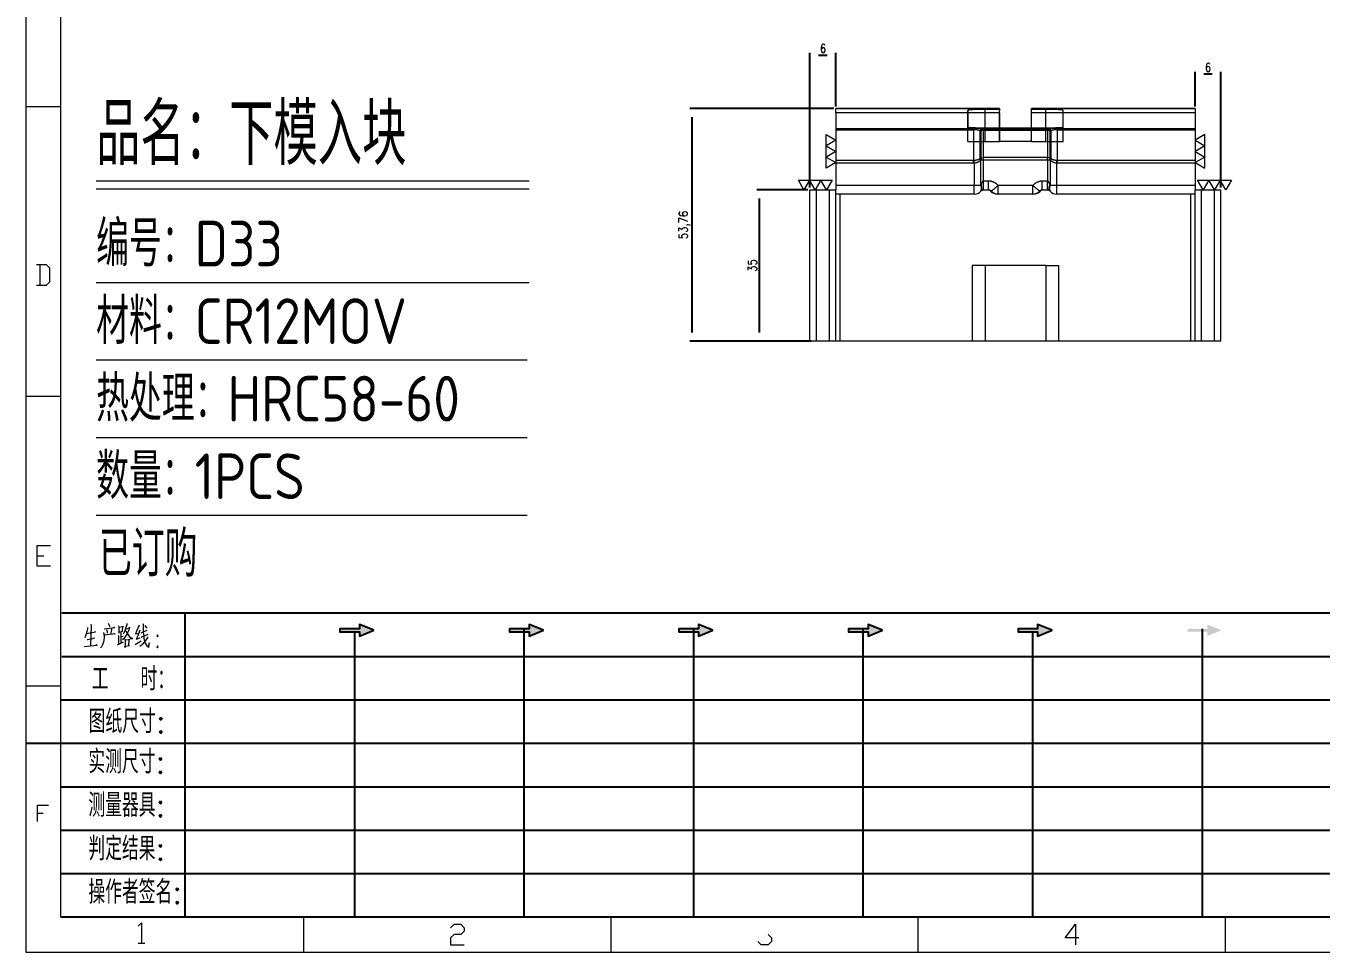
# Model space of a CAD drawing. Header units: millimetres. Extents: x 117382 to 126876, y -1151 to 1280.
# Drawn here: x 124195.9 to 124495.3, y 556.7 to 770.8 of the extents above; entities that cross this region are included whole.
import ezdxf
from ezdxf.enums import TextEntityAlignment as Align

# ---------------------------------------------------------------- set-up
doc = ezdxf.new("R2010")
doc.units = ezdxf.units.MM
doc.linetypes.add('DASHED', pattern=[0])
for name, color, linetype in [('DIE_P', 2, 'Continuous'), ('DIM', 4, 'Continuous'), ('PRESS', 3, 'Continuous'), ('TEXT', 4, 'Continuous')]:
    doc.layers.add(name, color=color, linetype=linetype)
doc.styles.add('chinesef_fs', font='simplex.shx', dxfattribs={"bigfont": 'gbcbig.shx'})
doc.styles.add('gbenor', font='gbenor.shx', dxfattribs={"bigfont": 'gbcbig.shx'})
doc.styles.add('GBENOR_', font='gbenor.shx', dxfattribs={"bigfont": 'gbcbig'})
doc.styles.get("Standard").update_dxf_attribs({"font": 'txt.shx', "width": 0.85, "bigfont": 'ctxt.shx'})
doc.styles.add('TXT', font='txt.shx', dxfattribs={"width": 0.8, "bigfont": 'ctxt.shx'})
doc.dimstyles.new('T-2-WX', dxfattribs={"dimtxt": 2, "dimasz": 2, "dimexe": 0.5, "dimexo": 0.5, "dimgap": 0.5, "dimtad": 1, "dimtxsty": 'Standard', "dimblk": 'OPEN30', "dimcen": 0, "dimazin": 3, "dimtfac": 1, "dimtmove": 0, "dimatfit": 3, "dimldrblk": 'OPEN30', "dimlwd": -1, "dimlwe": -1})

# ---------------------------------------------------------------- blocks, each defined once
blk = doc.blocks.new('*u7586')
at = {"layer": 'DIE_P', "color": 11, "linetype": 'Continuous', "lineweight": 13}
for p, q in [((-3.7, 17.76), (-41.5, 17.76)), ((-41.5, 16.76), (-41.5, 17.76)), ((-41.5, 16.76), (-41.5, -1)), ((41.5, 17.76), (3.7, 17.76)), ((41.5, 17.76), (41.5, 16.76)), ((41.5, 16.76), (41.5, -1)), ((-47.5, -1), (-46, -1)), ((-47.5, -36), (-47.5, -1)), ((-46, -1), (-41.5, -1)), ((41.5, -1), (46, -1)), ((46, -1), (47.5, -1)), ((47.5, -36), (47.5, -1)), ((-46, -36), (-47.5, -36)), ((46, -36), (-46, -36)), ((47.5, -36), (46, -36))]:
    blk.add_line(p, q, dxfattribs=at)
at = {"layer": 'DIE_P', "color": 155, "linetype": 'DASHED', "lineweight": 13}
for p, q in [((-41.5, 17.76), (-3.7, 17.76)), ((-7, 10.2), (-7, 17.56)), ((3.7, 17.76), (41.5, 17.76)), ((7, 10.2), (7, 17.56)), ((11, 10.2), (11, 17.35)), ((-9.7, 13.12), (-41.5, 13.12)), ((-41.5, 12.88), (-9.7, 12.88)), ((-9.7, 12.88), (-9.7, 13.12)), ((-9.7, 12.88), (-9.7, 5.76)), ((-8.17, 6.16), (-8.17, 12.6)), ((-8.17, 12.6), (-8, 12.59)), ((-8, 12.59), (-8, 6.26)), ((-7.39, 13.03), (-7.56, 13.05)), ((-7.39, 12.78), (-7.39, 13.03)), ((7.39, 13.03), (-7.39, 13.03)), ((-7.39, 12.78), (7.39, 12.78)), ((-7.39, 6.45), (-7.39, 12.78)), ((-7, 10.2), (-7, 13.34)), ((7, 10.2), (7, 13.34)), ((7.56, 13.05), (7.39, 13.03)), ((7.39, 12.78), (7.39, 13.03)), ((7.39, 12.78), (7.39, 6.45)), ((8, 12.59), (8.17, 12.6)), ((8, 6.26), (8, 12.59)), ((8.17, 12.6), (8.17, 6.16)), ((41.5, 13.12), (9.7, 13.12)), ((9.7, 12.88), (9.7, 13.12)), ((9.7, 12.88), (41.5, 12.88)), ((9.7, 5.76), (9.7, 12.88)), ((7.39, 6.45), (-7.39, 6.45)), ((-7.39, 5.9), (-7.39, 6.45)), ((7.39, 5.9), (7.39, 6.45)), ((-9.7, 5.76), (-41.5, 5.76)), ((-41.5, 5.21), (-9.7, 5.21)), ((-9.7, 5.21), (-9.7, 5.76)), ((-9.53, 5.22), (-9.58, 5.77)), ((-9.53, 5.22), (-9.53, 0)), ((-8, 0), (-8, 5.9)), ((-8, 5.9), (-7.39, 5.9)), ((-7.39, 1), (-7.39, 5.9)), ((-7.39, 5.9), (7.39, 5.9)), ((7.39, 5.9), (7.39, 1)), ((7.39, 5.9), (8, 5.9)), ((8, 5.9), (8, 0)), ((9.53, 5.22), (9.58, 5.77)), ((9.53, 0), (9.53, 5.22)), ((41.5, 5.76), (9.7, 5.76)), ((9.7, 5.21), (9.7, 5.76)), ((9.7, 5.21), (41.5, 5.21)), ((-9.53, 0), (-41.5, 0)), ((-8.02, 0), (-9.53, 0)), ((-9.53, -2), (-9.53, 0)), ((-6.2, 1), (-7.39, 1)), ((4.02, 0), (-4.02, 0)), ((4.02, -2), (4.02, 0)), ((7.39, 1), (6.2, 1)), ((9.53, 0), (8.02, 0)), ((41.5, 0), (9.53, 0)), ((9.53, -2), (9.53, 0)), ((-46, -36), (-46, -1)), ((-43, -36), (-43, -1)), ((-40.5, -36), (-40.5, -2)), ((-5.53, -1.29), (-5.75, -1.29)), ((-4.02, -2), (-4.02, 0)), ((5.75, -1.29), (5.53, -1.29)), ((40.5, -36), (40.5, -2)), ((43, -36), (43, -1)), ((46, -36), (46, -1)), ((-7, -18.5), (-7, -36)), ((7, -18.5), (7, -36))]:
    blk.add_line(p, q, dxfattribs=at)
at = {"layer": 'DIE_P', "color": 155, "linetype": 'Continuous', "lineweight": 13}
for p, q in [((-3.7, 16.76), (-41.5, 16.76)), ((41.5, 16.76), (3.7, 16.76)), ((-46, -36), (-46, -1)), ((46, -36), (46, -1))]:
    blk.add_line(p, q, dxfattribs=at)
at = {"layer": 'DIE_P', "color": 2, "linetype": 'DASHED', "lineweight": 13}
for p, q in [((-11, 17.35), (-11, 13.55)), ((11, 13.55), (11, 17.35)), ((-9.53, -2), (-41.5, -2)), ((-7.82, -1.13), (-7.82, -1.13)), ((-7.39, -1), (-6.2, -1)), ((-6.2, -1), (-6.2, -1)), ((-4.02, -2), (-4.2, -2)), ((4.02, -2), (-4.02, -2)), ((4.2, -2), (4.02, -2)), ((6.2, -1), (7.39, -1)), ((7.69, -1.06), (7.68, -1.06)), ((7.83, -1.13), (7.82, -1.12)), ((41.5, -2), (9.53, -2))]:
    blk.add_line(p, q, dxfattribs=at)
at = {"layer": 'DIE_P', "color": 31, "linetype": 'DASHED', "lineweight": 13}
for p, q in [((-11, 10.2), (-11, 17.35)), ((-3.7, 17.56), (-7, 17.56)), ((-3.7, 10.2), (-3.7, 17.25)), ((7, 17.56), (3.7, 17.56)), ((3.7, 10.2), (3.7, 17.25)), ((-7, 13.34), (-3.7, 13.34)), ((3.7, 13.34), (7, 13.34)), ((11, 10.2), (11, 13.55)), ((-11, 10.2), (-7, 10.2)), ((-7, 10.2), (-3.7, 10.2)), ((-3.7, 10.2), (-3.7, 10.2)), ((3.7, 10.2), (7, 10.2)), ((3.7, 10.2), (3.7, 10.2)), ((7, 10.2), (11, 10.2))]:
    blk.add_line(p, q, dxfattribs=at)
at = {"layer": 'DIE_P', "color": 31, "linetype": 'Continuous', "lineweight": 13}
for p, q in [((-3.7, 17.76), (-3.7, 17.25)), ((-3.7, 16.76), (-3.7, 10.2)), ((3.7, 17.25), (3.7, 17.76)), ((3.7, 10.2), (3.7, 16.76)), ((-3.7, 13.34), (3.7, 13.34)), ((3.7, 10.2), (-3.7, 10.2))]:
    blk.add_line(p, q, dxfattribs=at)
at = {"layer": 'DIE_P', "color": 11, "linetype": 'DASHED', "lineweight": 13}
for p, q in [((-41.5, -36), (-41.5, -1)), ((41.5, -36), (41.5, -1)), ((-7, -18.5), (-10, -18.5)), ((-10, -18.5), (-10, -36)), ((7, -18.5), (-7, -18.5)), ((7, -18.5), (10, -18.5)), ((10, -36), (10, -18.5))]:
    blk.add_line(p, q, dxfattribs=at)
at = {"layer": 'DIE_P', "color": 2, "linetype": 'DASHED', "lineweight": 13}
for centre, radius, start, end in [((-9.53, 0), 2, 270, 319.3339), ((-9.53, 0), 2, 319.3331, 319.9948), ((-7.39, -1.8), 0.8, 136.7779, 138.1754), ((-7.39, -1.8), 0.8, 109.4347, 113.7491), ((7.39, -1.8), 0.8, 75.9077, 80.6939), ((7.39, -1.8), 0.8, 70.5169, 75.6733), ((7.39, -1.8), 0.8, 41.8198, 43.0455), ((9.53, 0), 2, 220.0052, 220.6669), ((9.53, 0), 2, 220.6661, 270)]:
    blk.add_arc(centre, radius, start, end, dxfattribs=at)
at = {"layer": 'DIE_P', "color": 31, "linetype": 'DASHED', "lineweight": 13}
for centre, start_param, end_param in [((-7, 17.35), 1.570796, 3.141593), ((7, 17.35), 0, 1.570796), ((-7, 13.55), 3.141593, 4.712389), ((7, 13.55), 4.712389, 6.283185)]:
    blk.add_ellipse(centre, major_axis=(4, 0), ratio=0.052408, start_param=start_param, end_param=end_param, dxfattribs=at)
at = {"layer": 'DIE_P', "color": 155, "linetype": 'DASHED', "lineweight": 13}
for centre, major_axis, ratio, start_param, end_param in [((-9.7, 12.91), (-2.8, 0), 0.076031, 3.839724, 4.712389), ((-9.7, 12.11), (-2, 0), 0.381785, 3.839724, 4.712389), ((-7.56, 12.25), (0.072, 0.797), 0.864746, 0.104401, 1.190137), ((-7.39, 12.23), (0.072, 0.797), 0.864746, 0.104401, 1.190137), ((-7.39, 12.23), (0.8, 0), 0.688355, 1.570796, 2.443461), ((7.39, 12.23), (-0.072, 0.797), 0.864746, 5.093048, 6.178784), ((7.39, 12.23), (0.8, 0), 0.688355, 0.698132, 1.570796), ((9.7, 12.91), (2.8, 0), 0.076031, 1.570796, 2.443461), ((7.56, 12.25), (-0.072, 0.797), 0.864746, 5.093048, 6.178784), ((9.7, 12.11), (-2, 0), 0.381785, 4.712389, 5.585054), ((-7.56, 5.8), (-0.451, 0.661), 0.635118, 0.64806, 1.161858), ((-10.15, 0.65), (2.52, 5.65), 0.215923, 0.247501, 0.336968), ((-7.39, 5.9), (-0.344, 0.722), 0.732501, 0.754477, 1.235507), ((-7.39, 5.9), (-0.8, 0), 0.688355, 4.712389, 5.585054), ((7.39, 5.9), (-0.8, 0), 0.688355, 3.839724, 4.712389), ((7.39, 5.9), (0.344, 0.722), 0.732501, 5.047679, 5.528708), ((10.15, 0.65), (-2.52, 5.65), 0.215923, 5.946217, 6.035684), ((7.56, 5.8), (0.451, 0.661), 0.635118, 5.121327, 5.635125), ((-9.7, 9.28), (0, 3.52), 0.56867, 3.141593, 3.202189), ((-9.7, 9.28), (0, -4.07), 0.688355, 0, 0.060597), ((-9.53, 0.29), (1.76, 5.67), 0.167567, 0.203455, 0.292922), ((9.53, 0.29), (-1.76, 5.67), 0.167567, 5.990264, 6.07973), ((9.7, 9.28), (0, 4.07), 0.688355, 3.080996, 3.141593), ((9.7, 9.28), (0, 3.52), 0.568667, 3.080996, 3.141593), ((-9.53, 0), (1.5, -1.32), 0.600488, 0.013854, 0.957804), ((-4.02, 0), (0, 2), 0.984808, 2.269019, 3.141593), ((4.02, 0), (0, -2), 0.984808, 0, 0.872574), ((9.53, 0), (-1.5, -1.32), 0.600488, 5.325382, 6.269329)]:
    blk.add_ellipse(centre, major_axis=major_axis, ratio=ratio, start_param=start_param, end_param=end_param, dxfattribs=at)
at = {"layer": 'DIE_P', "color": 2, "linetype": 'DASHED', "lineweight": 13}
for centre, major_axis, start_param, end_param in [((-6.37, -1.8), (-0.812, 0), 3.839815, 4.712389), ((-4.2, 0), (-2.03, 0), 0.698222, 1.570796), ((4.2, 0), (-2.03, 0), 1.570796, 2.44337), ((6.37, -1.8), (-0.812, 0), 4.712389, 5.584963)]:
    blk.add_ellipse(centre, major_axis=major_axis, ratio=0.984808, start_param=start_param, end_param=end_param, dxfattribs=at)
at = {"layer": 'DIE_P', "color": 31, "linetype": 'Continuous', "lineweight": 13}
for points in [[(-3.7, 16.76), (-3.7, 16.8), (-3.7, 16.89), (-3.7, 16.97), (-3.7, 17.04), (-3.7, 17.06), (-3.7, 17.1), (-3.7, 17.12), (-3.7, 17.18), (-3.7, 17.22), (-3.7, 17.25)], [(3.7, 16.76), (3.7, 16.8), (3.7, 16.89), (3.7, 16.97), (3.7, 17.04), (3.7, 17.06), (3.7, 17.1), (3.7, 17.12), (3.7, 17.18), (3.7, 17.22), (3.7, 17.25)]]:
    blk.add_open_spline(points, degree=3, knots=[0, 0, 0, 0, 0.25, 0.5, 0.5, 0.625, 0.625, 0.75, 0.75, 1, 1, 1, 1], dxfattribs=at)
at = {"layer": 'DIE_P', "color": 155, "linetype": 'DASHED', "lineweight": 13}
for points, knots in [([(-8.17, 6.16), (-8.19, 6.14), (-8.22, 6.13), (-8.26, 6.1), (-8.29, 6.09), (-8.36, 6.06), (-8.41, 6.03), (-8.51, 5.99), (-8.57, 5.97), (-8.68, 5.94), (-8.74, 5.92), (-8.86, 5.89), (-8.92, 5.87), (-9.05, 5.85), (-9.11, 5.83), (-9.24, 5.81), (-9.31, 5.8), (-9.41, 5.79), (-9.45, 5.78), (-9.51, 5.77), (-9.55, 5.77), (-9.58, 5.77)], [0, 0, 0, 0, 0.0625, 0.0625, 0.125, 0.125, 0.25, 0.25, 0.375, 0.375, 0.5, 0.5, 0.625, 0.625, 0.75, 0.75, 0.875, 0.875, 0.9375, 0.9375, 1, 1, 1, 1]), ([(9.58, 5.77), (9.55, 5.77), (9.51, 5.77), (9.45, 5.78), (9.41, 5.79), (9.31, 5.8), (9.24, 5.81), (9.11, 5.83), (9.05, 5.85), (8.92, 5.87), (8.86, 5.89), (8.74, 5.92), (8.68, 5.94), (8.57, 5.97), (8.51, 5.99), (8.41, 6.03), (8.36, 6.06), (8.29, 6.09), (8.26, 6.1), (8.22, 6.13), (8.19, 6.14), (8.17, 6.16)], [0, 0, 0, 0, 0.0625, 0.0625, 0.125, 0.125, 0.25, 0.25, 0.375, 0.375, 0.5, 0.5, 0.625, 0.625, 0.75, 0.75, 0.875, 0.875, 0.9375, 0.9375, 1, 1, 1, 1]), ([(-9.53, 5.22), (-9.5, 5.22), (-9.46, 5.23), (-9.39, 5.24), (-9.36, 5.24), (-9.25, 5.26), (-9.19, 5.28), (-9.05, 5.31), (-8.99, 5.33), (-8.89, 5.36), (-8.85, 5.38), (-8.8, 5.39), (-8.77, 5.41), (-8.75, 5.41), (-8.68, 5.44), (-8.62, 5.47), (-8.51, 5.53), (-8.45, 5.56), (-8.35, 5.62), (-8.3, 5.65), (-8.23, 5.71), (-8.21, 5.73), (-8.17, 5.76), (-8.14, 5.78), (-8.12, 5.8)], [0, 0, 0, 0, 0.0625, 0.0625, 0.125, 0.125, 0.25, 0.25, 0.375, 0.375, 0.4375, 0.46875, 0.46875, 0.5, 0.5, 0.625, 0.625, 0.75, 0.75, 0.875, 0.875, 0.9375, 0.9375, 1, 1, 1, 1]), ([(8.12, 5.8), (8.14, 5.78), (8.17, 5.76), (8.21, 5.73), (8.23, 5.71), (8.3, 5.65), (8.35, 5.62), (8.45, 5.56), (8.51, 5.53), (8.62, 5.47), (8.68, 5.44), (8.75, 5.41), (8.77, 5.41), (8.8, 5.39), (8.85, 5.38), (8.89, 5.36), (8.99, 5.33), (9.05, 5.31), (9.19, 5.28), (9.25, 5.26), (9.36, 5.24), (9.39, 5.24), (9.46, 5.23), (9.5, 5.22), (9.53, 5.22)], [0, 0, 0, 0, 0.0625, 0.0625, 0.125, 0.125, 0.25, 0.25, 0.375, 0.375, 0.5, 0.5, 0.53125, 0.53125, 0.5625, 0.625, 0.625, 0.75, 0.75, 0.875, 0.875, 0.9375, 0.9375, 1, 1, 1, 1]), ([(-7.39, -1), (-7.39, -1), (-7.39, -0.99), (-7.39, -0.94), (-7.39, -0.9), (-7.39, -0.8), (-7.39, -0.74), (-7.39, -0.59), (-7.39, -0.51), (-7.39, -0.32), (-7.39, -0.22), (-7.39, 0), (-7.39, 0.11), (-7.39, 0.36), (-7.39, 0.48), (-7.39, 0.74), (-7.39, 0.87), (-7.39, 1)], [0, 0, 0, 0, 0.125, 0.125, 0.25, 0.25, 0.375, 0.375, 0.5, 0.5, 0.625, 0.625, 0.75, 0.75, 0.875, 0.875, 1, 1, 1, 1]), ([(-6.2, -1), (-6.2, -1), (-6.2, -0.99), (-6.2, -0.94), (-6.2, -0.91), (-6.2, -0.84), (-6.2, -0.81), (-6.2, -0.75), (-6.2, -0.71), (-6.2, -0.64), (-6.2, -0.6), (-6.2, -0.51), (-6.2, -0.46), (-6.2, -0.37), (-6.2, -0.31), (-6.2, -0.21), (-6.2, -0.15), (-6.2, -0.04), (-6.2, 0.02), (-6.2, 0.14), (-6.2, 0.2), (-6.2, 0.39), (-6.2, 0.51), (-6.2, 0.76), (-6.2, 0.88), (-6.2, 1)], [0, 0, 0, 0, 0.121894, 0.121894, 0.247338, 0.247338, 0.31006, 0.31006, 0.372782, 0.372782, 0.435504, 0.435504, 0.498225, 0.498225, 0.560947, 0.560947, 0.623669, 0.623669, 0.686391, 0.686391, 0.749113, 0.749113, 0.874556, 0.874556, 1, 1, 1, 1]), ([(-5.53, -1.29), (-5.52, -1.28), (-5.5, -1.26), (-5.45, -1.22), (-5.41, -1.19), (-5.33, -1.11), (-5.28, -1.07), (-5.16, -0.97), (-5.09, -0.92), (-4.95, -0.79), (-4.87, -0.73), (-4.71, -0.59), (-4.63, -0.52), (-4.45, -0.37), (-4.36, -0.29), (-4.19, -0.14), (-4.1, -0.07), (-4.02, 0)], [0, 0, 0, 0, 0.125, 0.125, 0.25, 0.25, 0.375, 0.375, 0.5, 0.5, 0.625, 0.625, 0.75, 0.75, 0.875, 0.875, 1, 1, 1, 1]), ([(5.53, -1.29), (5.52, -1.28), (5.5, -1.26), (5.45, -1.22), (5.41, -1.19), (5.33, -1.11), (5.28, -1.07), (5.16, -0.97), (5.09, -0.92), (4.95, -0.79), (4.87, -0.73), (4.71, -0.59), (4.63, -0.52), (4.45, -0.37), (4.36, -0.29), (4.19, -0.14), (4.1, -0.07), (4.02, 0)], [0, 0, 0, 0, 0.125, 0.125, 0.25, 0.25, 0.375, 0.375, 0.5, 0.5, 0.625, 0.625, 0.75, 0.75, 0.875, 0.875, 1, 1, 1, 1]), ([(6.2, -1), (6.2, -1), (6.2, -1), (6.2, -1), (6.2, -1), (6.2, -1), (6.2, -1), (6.2, -1), (6.2, -0.99), (6.2, -0.99), (6.2, -0.99), (6.2, -0.99), (6.2, -0.99), (6.2, -0.98), (6.2, -0.98), (6.2, -0.98), (6.2, -0.98), (6.2, -0.97), (6.2, -0.97), (6.2, -0.96), (6.2, -0.96), (6.2, -0.96), (6.2, -0.95), (6.2, -0.95), (6.2, -0.94), (6.2, -0.94), (6.2, -0.93), (6.2, -0.93), (6.2, -0.92), (6.2, -0.91), (6.2, -0.91), (6.2, -0.9), (6.2, -0.9), (6.2, -0.89), (6.2, -0.88), (6.2, -0.87), (6.2, -0.87), (6.2, -0.86), (6.2, -0.85), (6.2, -0.84), (6.2, -0.84), (6.2, -0.83), (6.2, -0.82), (6.2, -0.81), (6.2, -0.8), (6.2, -0.79), (6.2, -0.78), (6.2, -0.77), (6.2, -0.76), (6.2, -0.75), (6.2, -0.74), (6.2, -0.73), (6.2, -0.72), (6.2, -0.71), (6.2, -0.7), (6.2, -0.69), (6.2, -0.68), (6.2, -0.67), (6.2, -0.65), (6.2, -0.64), (6.2, -0.63), (6.2, -0.62), (6.2, -0.61), (6.2, -0.59), (6.2, -0.58), (6.2, -0.57), (6.2, -0.55), (6.2, -0.54), (6.2, -0.53), (6.2, -0.51), (6.2, -0.5), (6.2, -0.49), (6.2, -0.47), (6.2, -0.46), (6.2, -0.44), (6.2, -0.43), (6.2, -0.41), (6.2, -0.38), (6.2, -0.35), (6.2, -0.32), (6.2, -0.28), (6.2, -0.25), (6.2, -0.21), (6.2, -0.18), (6.2, -0.14), (6.2, -0.1), (6.2, -0.06), (6.2, -0.03), (6.2, 0.01), (6.2, 0.05), (6.2, 0.09), (6.2, 0.13), (6.2, 0.17), (6.2, 0.21), (6.2, 0.26), (6.2, 0.3), (6.2, 0.34), (6.2, 0.38), (6.2, 0.42), (6.2, 0.47), (6.2, 0.51), (6.2, 0.55), (6.2, 0.6), (6.2, 0.64), (6.2, 0.69), (6.2, 0.73), (6.2, 0.78), (6.2, 0.82), (6.2, 0.87), (6.2, 0.91), (6.2, 0.96), (6.2, 0.99), (6.2, 1)], [0, 0, 0, 0, 0.006667, 0.013333, 0.02, 0.026667, 0.033334, 0.04, 0.046667, 0.053334, 0.06, 0.066667, 0.073334, 0.080001, 0.086667, 0.093334, 0.100001, 0.106668, 0.113334, 0.120001, 0.126668, 0.133334, 0.140001, 0.146668, 0.153335, 0.160001, 0.166668, 0.173335, 0.180001, 0.186668, 0.193335, 0.200002, 0.206668, 0.213335, 0.220002, 0.226669, 0.233335, 0.240002, 0.246669, 0.253335, 0.260002, 0.266669, 0.273336, 0.280002, 0.286669, 0.293336, 0.300002, 0.306669, 0.313336, 0.320003, 0.326669, 0.333336, 0.340003, 0.34667, 0.353336, 0.360003, 0.36667, 0.373336, 0.380003, 0.38667, 0.393337, 0.400003, 0.40667, 0.413337, 0.420003, 0.42667, 0.433337, 0.440004, 0.44667, 0.453337, 0.460004, 0.46667, 0.473337, 0.480004, 0.486671, 0.493337, 0.500004, 0.51429, 0.528575, 0.542861, 0.557146, 0.571432, 0.585718, 0.600003, 0.614289, 0.628574, 0.64286, 0.657146, 0.671431, 0.685717, 0.700002, 0.714288, 0.728574, 0.742859, 0.757145, 0.77143, 0.785716, 0.800002, 0.814287, 0.828573, 0.842858, 0.857144, 0.87143, 0.885715, 0.900001, 0.914286, 0.928572, 0.942858, 0.957143, 0.971429, 0.985714, 1, 1, 1, 1]), ([(7.39, -1), (7.39, -1), (7.39, -1), (7.39, -0.98), (7.39, -0.97), (7.39, -0.95), (7.39, -0.94), (7.39, -0.9), (7.39, -0.88), (7.39, -0.83), (7.39, -0.81), (7.39, -0.75), (7.39, -0.71), (7.39, -0.64), (7.39, -0.6), (7.39, -0.51), (7.39, -0.47), (7.39, -0.36), (7.39, -0.31), (7.39, -0.2), (7.39, -0.14), (7.39, -0.03), (7.39, 0.03), (7.39, 0.14), (7.39, 0.2), (7.39, 0.32), (7.39, 0.38), (7.39, 0.5), (7.39, 0.56), (7.39, 0.68), (7.39, 0.75), (7.39, 0.87), (7.39, 0.94), (7.39, 1)], [0, 0, 0, 0, 0.0625, 0.0625, 0.125, 0.125, 0.1875, 0.1875, 0.25, 0.25, 0.3125, 0.3125, 0.375, 0.375, 0.4375, 0.4375, 0.5, 0.5, 0.5625, 0.5625, 0.625, 0.625, 0.6875, 0.6875, 0.75, 0.75, 0.8125, 0.8125, 0.875, 0.875, 0.9375, 0.9375, 1, 1, 1, 1]), ([(-6.2, -1), (-6.19, -1), (-6.18, -1), (-6.16, -1), (-6.14, -1), (-6.12, -1), (-6.1, -1), (-6.08, -1.01), (-6.07, -1.01), (-6.05, -1.01), (-6.03, -1.01), (-6.01, -1.02), (-5.99, -1.02), (-5.98, -1.03), (-5.96, -1.03), (-5.94, -1.03), (-5.93, -1.04), (-5.91, -1.04), (-5.89, -1.05), (-5.88, -1.06), (-5.86, -1.06), (-5.85, -1.07), (-5.83, -1.07), (-5.82, -1.08), (-5.8, -1.09), (-5.79, -1.09), (-5.77, -1.1), (-5.76, -1.11), (-5.74, -1.12), (-5.73, -1.12), (-5.72, -1.13), (-5.7, -1.14), (-5.69, -1.15), (-5.68, -1.16), (-5.67, -1.17), (-5.65, -1.17), (-5.64, -1.18), (-5.63, -1.19), (-5.62, -1.2), (-5.61, -1.21), (-5.6, -1.22), (-5.59, -1.23), (-5.58, -1.24), (-5.57, -1.25), (-5.56, -1.26), (-5.55, -1.27), (-5.54, -1.28), (-5.53, -1.28), (-5.53, -1.29)], [0, 0, 0, 0, 0.026328, 0.052449, 0.078362, 0.104069, 0.129568, 0.154861, 0.179948, 0.204828, 0.229503, 0.253971, 0.278234, 0.302292, 0.326144, 0.349791, 0.373234, 0.396472, 0.419505, 0.442335, 0.464961, 0.487383, 0.509603, 0.531619, 0.553432, 0.575043, 0.596453, 0.61766, 0.638666, 0.65947, 0.680074, 0.700478, 0.720681, 0.740685, 0.760489, 0.780094, 0.799501, 0.81871, 0.837721, 0.856534, 0.875151, 0.893572, 0.911796, 0.929826, 0.94766, 0.9653, 0.982747, 1, 1, 1, 1]), ([(5.53, -1.29), (5.53, -1.28), (5.54, -1.28), (5.54, -1.27), (5.55, -1.26), (5.56, -1.26), (5.57, -1.25), (5.57, -1.24), (5.58, -1.23), (5.59, -1.23), (5.6, -1.22), (5.61, -1.21), (5.62, -1.2), (5.62, -1.2), (5.63, -1.19), (5.64, -1.18), (5.65, -1.18), (5.66, -1.17), (5.67, -1.16), (5.68, -1.16), (5.69, -1.15), (5.7, -1.14), (5.71, -1.14), (5.72, -1.13), (5.73, -1.12), (5.74, -1.12), (5.75, -1.11), (5.77, -1.1), (5.78, -1.1), (5.79, -1.09), (5.8, -1.09), (5.81, -1.08), (5.82, -1.08), (5.84, -1.07), (5.85, -1.07), (5.86, -1.06), (5.87, -1.06), (5.89, -1.05), (5.9, -1.05), (5.91, -1.04), (5.92, -1.04), (5.94, -1.04), (5.95, -1.03), (5.97, -1.03), (5.98, -1.03), (5.99, -1.02), (6.01, -1.02), (6.02, -1.02), (6.03, -1.01), (6.05, -1.01), (6.06, -1.01), (6.08, -1.01), (6.09, -1.01), (6.11, -1), (6.12, -1), (6.14, -1), (6.15, -1), (6.17, -1), (6.18, -1), (6.19, -1), (6.2, -1)], [0, 0, 0, 0, 0.013668, 0.027457, 0.041368, 0.055401, 0.069556, 0.083834, 0.098234, 0.112758, 0.127405, 0.142175, 0.15707, 0.172088, 0.18723, 0.202497, 0.217889, 0.233405, 0.249047, 0.264814, 0.280706, 0.296724, 0.312867, 0.329137, 0.345533, 0.362055, 0.378704, 0.395479, 0.412382, 0.429411, 0.446567, 0.463851, 0.481262, 0.498801, 0.516468, 0.534262, 0.552185, 0.570235, 0.588414, 0.606721, 0.625157, 0.643721, 0.662414, 0.681236, 0.700187, 0.719267, 0.738477, 0.757815, 0.777283, 0.796881, 0.816608, 0.836465, 0.856451, 0.876568, 0.896814, 0.917191, 0.937698, 0.958335, 0.979102, 1, 1, 1, 1])]:
    blk.add_open_spline(points, degree=3, knots=knots, dxfattribs=at)
at = {"layer": 'DIE_P', "color": 2, "linetype": 'DASHED', "lineweight": 13}
for points, knots in [([(-7.97, 0.1), (-7.97, 0.09), (-7.97, 0.09), (-7.97, 0.07), (-7.97, 0.06), (-7.97, 0.05), (-7.97, 0.04), (-7.97, 0.03), (-7.97, 0.02), (-7.98, 0.01), (-7.98, 0), (-7.98, -0.01), (-7.98, -0.01), (-7.99, -0.02), (-7.99, -0.02), (-7.99, -0.02), (-8, -0.02), (-8, -0.02), (-8, -0.02), (-8, -0.02), (-8, -0.02), (-8.01, -0.02), (-8.01, -0.01), (-8.01, -0.01), (-8.01, 0), (-8.01, 0)], [0, 0, 0, 0, 0.125, 0.125, 0.25, 0.25, 0.375, 0.375, 0.5, 0.5, 0.625, 0.625, 0.6875, 0.6875, 0.75, 0.75, 0.8125, 0.8125, 0.84375, 0.84375, 0.875, 0.875, 0.9375, 0.9375, 1, 1, 1, 1]), ([(-7.39, 1), (-7.39, 1), (-7.4, 1), (-7.42, 1), (-7.43, 1), (-7.44, 0.99), (-7.46, 0.99), (-7.47, 0.98), (-7.49, 0.98), (-7.5, 0.97), (-7.51, 0.96), (-7.53, 0.96), (-7.54, 0.95), (-7.56, 0.94), (-7.57, 0.92), (-7.59, 0.91), (-7.6, 0.9), (-7.61, 0.89), (-7.63, 0.87), (-7.64, 0.86), (-7.66, 0.84), (-7.67, 0.83), (-7.68, 0.81), (-7.69, 0.8), (-7.7, 0.79), (-7.71, 0.77), (-7.71, 0.76), (-7.72, 0.74), (-7.73, 0.73), (-7.74, 0.71), (-7.75, 0.69), (-7.76, 0.68), (-7.77, 0.66), (-7.77, 0.65), (-7.78, 0.63), (-7.79, 0.62), (-7.79, 0.6), (-7.8, 0.59), (-7.81, 0.58), (-7.82, 0.57), (-7.82, 0.55), (-7.83, 0.54), (-7.84, 0.52), (-7.85, 0.5), (-7.86, 0.49), (-7.86, 0.47), (-7.87, 0.45), (-7.88, 0.43), (-7.89, 0.41), (-7.89, 0.39), (-7.9, 0.37), (-7.91, 0.35), (-7.91, 0.33), (-7.92, 0.31), (-7.92, 0.29), (-7.93, 0.27), (-7.93, 0.24), (-7.94, 0.23), (-7.95, 0.21), (-7.95, 0.19), (-7.95, 0.17), (-7.96, 0.16), (-7.96, 0.14), (-7.97, 0.13), (-7.97, 0.12), (-7.97, 0.11), (-7.98, 0.1), (-7.98, 0.1)], [0, 0, 0, 0, 0.011609, 0.023347, 0.035264, 0.047406, 0.059818, 0.072539, 0.085608, 0.099061, 0.11293, 0.127244, 0.14203, 0.157313, 0.173114, 0.189454, 0.20635, 0.223819, 0.241875, 0.260533, 0.279803, 0.293772, 0.307985, 0.322453, 0.337183, 0.352186, 0.367468, 0.383037, 0.398901, 0.415066, 0.431539, 0.447341, 0.462709, 0.477644, 0.492147, 0.506219, 0.519861, 0.533074, 0.545859, 0.558218, 0.570152, 0.587057, 0.604139, 0.621405, 0.638864, 0.656524, 0.674392, 0.692475, 0.710781, 0.729317, 0.748089, 0.767103, 0.786366, 0.805884, 0.826419, 0.846018, 0.864681, 0.882409, 0.899201, 0.915059, 0.929983, 0.943975, 0.957035, 0.969166, 0.980369, 0.990646, 1, 1, 1, 1]), ([(-7.98, -1.26), (-7.94, -1.22), (-7.91, -1.18), (-7.86, -1.1), (-7.84, -1.05), (-7.81, -0.96), (-7.8, -0.9), (-7.78, -0.79), (-7.77, -0.74), (-7.77, -0.61), (-7.78, -0.55), (-7.8, -0.42), (-7.81, -0.36), (-7.84, -0.23), (-7.86, -0.17), (-7.91, -0.03), (-7.94, 0.03), (-7.98, 0.1)], [0, 0, 0, 0, 0.125, 0.125, 0.25, 0.25, 0.375, 0.375, 0.5, 0.5, 0.625, 0.625, 0.75, 0.75, 0.875, 0.875, 1, 1, 1, 1]), ([(7.98, 0.1), (7.97, 0.11), (7.97, 0.13), (7.96, 0.16), (7.95, 0.19), (7.95, 0.22), (7.94, 0.24), (7.93, 0.27), (7.92, 0.3), (7.92, 0.32), (7.91, 0.35), (7.9, 0.37), (7.89, 0.4), (7.88, 0.42), (7.87, 0.44), (7.87, 0.46), (7.86, 0.48), (7.85, 0.5), (7.84, 0.52), (7.83, 0.54), (7.82, 0.56), (7.8, 0.59), (7.79, 0.62), (7.77, 0.65), (7.75, 0.68), (7.74, 0.71), (7.73, 0.73), (7.71, 0.75), (7.7, 0.77), (7.69, 0.79), (7.68, 0.8), (7.67, 0.81), (7.67, 0.82), (7.66, 0.83), (7.66, 0.84), (7.65, 0.85), (7.64, 0.86), (7.64, 0.87), (7.63, 0.87), (7.62, 0.88), (7.61, 0.89), (7.61, 0.9), (7.6, 0.9), (7.59, 0.91), (7.59, 0.92), (7.58, 0.92), (7.57, 0.93), (7.56, 0.94), (7.56, 0.94), (7.55, 0.95), (7.54, 0.95), (7.53, 0.96), (7.53, 0.96), (7.52, 0.97), (7.51, 0.97), (7.5, 0.97), (7.49, 0.98), (7.49, 0.98), (7.48, 0.98), (7.47, 0.99), (7.46, 0.99), (7.45, 0.99), (7.45, 0.99), (7.44, 1), (7.43, 1), (7.42, 1), (7.41, 1), (7.41, 1), (7.4, 1), (7.39, 1), (7.39, 1)], [0, 0, 0, 0, 0.027854, 0.05511, 0.081769, 0.107832, 0.133303, 0.158182, 0.182472, 0.206175, 0.229295, 0.251833, 0.273792, 0.295177, 0.315989, 0.336234, 0.355915, 0.375036, 0.393603, 0.411621, 0.429095, 0.464024, 0.49676, 0.527303, 0.555654, 0.581812, 0.605778, 0.627551, 0.647132, 0.664522, 0.67972, 0.692728, 0.703546, 0.712176, 0.718622, 0.728624, 0.738467, 0.748153, 0.757685, 0.767065, 0.776298, 0.785386, 0.794333, 0.803142, 0.811818, 0.820363, 0.828783, 0.837081, 0.845262, 0.85333, 0.861291, 0.86915, 0.876911, 0.884581, 0.892165, 0.899669, 0.907099, 0.914461, 0.921762, 0.929008, 0.936207, 0.943364, 0.950487, 0.957584, 0.96466, 0.971724, 0.978783, 0.985843, 0.992913, 1, 1, 1, 1]), ([(7.97, -1.25), (7.97, -1.25), (7.97, -1.25), (7.96, -1.24), (7.95, -1.23), (7.92, -1.19), (7.89, -1.15), (7.86, -1.08), (7.82, -1), (7.8, -0.92), (7.78, -0.83), (7.77, -0.75), (7.77, -0.69), (7.77, -0.64), (7.77, -0.61), (7.78, -0.58), (7.78, -0.54), (7.78, -0.51), (7.79, -0.48), (7.79, -0.44), (7.8, -0.41), (7.81, -0.37), (7.82, -0.34), (7.82, -0.3), (7.83, -0.27), (7.84, -0.23), (7.86, -0.19), (7.87, -0.16), (7.88, -0.12), (7.9, -0.09), (7.91, -0.05), (7.93, -0.01), (7.94, 0.02), (7.96, 0.06), (7.97, 0.09), (7.98, 0.1)], [0, 0, 0, 0, 0.003927, 0.011725, 0.027285, 0.058287, 0.119973, 0.168145, 0.243299, 0.320595, 0.388836, 0.44802, 0.498145, 0.520957, 0.543768, 0.566579, 0.58939, 0.612201, 0.635013, 0.657824, 0.680635, 0.703446, 0.726258, 0.749069, 0.771881, 0.794692, 0.817504, 0.840316, 0.863127, 0.885939, 0.908751, 0.931563, 0.954375, 0.977188, 1, 1, 1, 1]), ([(8.01, 0), (8.01, 0), (8.01, -0.01), (8.01, -0.01), (8.01, -0.02), (8, -0.02), (8, -0.02), (8, -0.02), (8, -0.02), (7.99, -0.02), (7.99, -0.02), (7.99, -0.02), (7.99, -0.02), (7.98, -0.01), (7.98, -0.01), (7.98, 0), (7.98, 0.01), (7.97, 0.02), (7.97, 0.03), (7.97, 0.04), (7.97, 0.05), (7.97, 0.06), (7.97, 0.07), (7.97, 0.08), (7.97, 0.09), (7.97, 0.09), (7.97, 0.1), (7.97, 0.1)], [0, 0, 0, 0, 0.0625, 0.0625, 0.125, 0.125, 0.1875, 0.1875, 0.21875, 0.21875, 0.25, 0.25, 0.3125, 0.3125, 0.375, 0.375, 0.5, 0.5, 0.625, 0.625, 0.75, 0.75, 0.875, 0.875, 0.9375, 0.9375, 1, 1, 1, 1]), ([(-8.01, -1.3), (-8.01, -1.3), (-8.01, -1.3), (-8.01, -1.29), (-8.01, -1.29), (-8, -1.29), (-8, -1.29), (-8, -1.28), (-8, -1.28), (-7.99, -1.28), (-7.99, -1.28), (-7.99, -1.27), (-7.99, -1.27), (-7.98, -1.27), (-7.98, -1.26), (-7.98, -1.26), (-7.98, -1.26), (-7.97, -1.25), (-7.97, -1.25), (-7.97, -1.25), (-7.97, -1.25), (-7.97, -1.25)], [0, 0, 0, 0, 0.086966, 0.086966, 0.173933, 0.173933, 0.260899, 0.260899, 0.304382, 0.304382, 0.347865, 0.347865, 0.434832, 0.434832, 0.521798, 0.521798, 0.695731, 0.695731, 0.869664, 0.869664, 1, 1, 1, 1]), ([(-7.98, -1.26), (-7.98, -1.26), (-7.97, -1.25), (-7.97, -1.25), (-7.96, -1.24), (-7.95, -1.23), (-7.94, -1.22), (-7.94, -1.22), (-7.93, -1.21), (-7.92, -1.2), (-7.91, -1.2), (-7.91, -1.19), (-7.91, -1.19), (-7.9, -1.19), (-7.9, -1.19), (-7.9, -1.18), (-7.9, -1.18), (-7.89, -1.18), (-7.89, -1.18), (-7.89, -1.18), (-7.89, -1.17), (-7.89, -1.17), (-7.88, -1.17), (-7.88, -1.17), (-7.88, -1.17), (-7.87, -1.16), (-7.87, -1.16), (-7.86, -1.16), (-7.86, -1.15), (-7.85, -1.15), (-7.85, -1.14), (-7.84, -1.14), (-7.84, -1.14), (-7.83, -1.13), (-7.83, -1.13), (-7.82, -1.12), (-7.8, -1.12), (-7.78, -1.1), (-7.76, -1.09), (-7.74, -1.08), (-7.72, -1.07), (-7.7, -1.06), (-7.68, -1.05), (-7.66, -1.05), (-7.65, -1.04), (-7.64, -1.04), (-7.63, -1.04), (-7.63, -1.04), (-7.62, -1.03), (-7.61, -1.03), (-7.6, -1.03), (-7.59, -1.03), (-7.59, -1.02), (-7.58, -1.02), (-7.57, -1.02), (-7.56, -1.02), (-7.56, -1.02), (-7.55, -1.02), (-7.54, -1.01), (-7.53, -1.01), (-7.52, -1.01), (-7.52, -1.01), (-7.51, -1.01), (-7.5, -1.01), (-7.49, -1.01), (-7.49, -1.01), (-7.48, -1.01), (-7.47, -1), (-7.46, -1), (-7.46, -1), (-7.45, -1), (-7.44, -1), (-7.43, -1), (-7.43, -1), (-7.42, -1), (-7.41, -1), (-7.4, -1), (-7.4, -1), (-7.39, -1), (-7.39, -1)], [0, 0, 0, 0, 0.015656, 0.033754, 0.054305, 0.077315, 0.10279, 0.130733, 0.161147, 0.194034, 0.206639, 0.218489, 0.229584, 0.239925, 0.249511, 0.258342, 0.266421, 0.273746, 0.280319, 0.286141, 0.291214, 0.295539, 0.299122, 0.30197, 0.31167, 0.32154, 0.331581, 0.341795, 0.352182, 0.362743, 0.373479, 0.384392, 0.395482, 0.40675, 0.418196, 0.429822, 0.472383, 0.513096, 0.551986, 0.589083, 0.624421, 0.658038, 0.68998, 0.720299, 0.730833, 0.741186, 0.751358, 0.761352, 0.771169, 0.780812, 0.790283, 0.799584, 0.808718, 0.817688, 0.826495, 0.835144, 0.843637, 0.851978, 0.860169, 0.868216, 0.87612, 0.883888, 0.891522, 0.899027, 0.906409, 0.913672, 0.920821, 0.927862, 0.9348, 0.941643, 0.948395, 0.955063, 0.961655, 0.968177, 0.974636, 0.981041, 0.987397, 0.993715, 1, 1, 1, 1]), ([(7.39, -1), (7.39, -1), (7.4, -1), (7.4, -1), (7.41, -1), (7.41, -1), (7.42, -1), (7.43, -1), (7.43, -1), (7.44, -1), (7.45, -1), (7.45, -1), (7.46, -1), (7.47, -1), (7.47, -1), (7.48, -1.01), (7.49, -1.01), (7.5, -1.01), (7.5, -1.01), (7.51, -1.01), (7.52, -1.01), (7.52, -1.01), (7.53, -1.01), (7.54, -1.01), (7.55, -1.02), (7.55, -1.02), (7.56, -1.02), (7.57, -1.02), (7.57, -1.02), (7.58, -1.02), (7.59, -1.03), (7.6, -1.03), (7.6, -1.03), (7.61, -1.03), (7.62, -1.03), (7.63, -1.04), (7.63, -1.04), (7.64, -1.04), (7.65, -1.04), (7.66, -1.05), (7.67, -1.05), (7.68, -1.05), (7.69, -1.06), (7.7, -1.06), (7.71, -1.07), (7.72, -1.07), (7.74, -1.08), (7.75, -1.08), (7.76, -1.09), (7.77, -1.1), (7.78, -1.1), (7.78, -1.1), (7.79, -1.11), (7.8, -1.11), (7.8, -1.12), (7.81, -1.12), (7.81, -1.12), (7.82, -1.12), (7.82, -1.13), (7.83, -1.13), (7.84, -1.14), (7.85, -1.14), (7.86, -1.15), (7.86, -1.16), (7.87, -1.16), (7.88, -1.17), (7.89, -1.17), (7.89, -1.18), (7.9, -1.18), (7.91, -1.19), (7.91, -1.19), (7.92, -1.2), (7.92, -1.2), (7.93, -1.21), (7.93, -1.21), (7.94, -1.22), (7.94, -1.22), (7.95, -1.23), (7.95, -1.23), (7.96, -1.24), (7.96, -1.24), (7.96, -1.24), (7.97, -1.25), (7.97, -1.25), (7.97, -1.25), (7.98, -1.26), (7.98, -1.26)], [0, 0, 0, 0, 0.005377, 0.010803, 0.016286, 0.021831, 0.027444, 0.033133, 0.038902, 0.044756, 0.050703, 0.056745, 0.062888, 0.069137, 0.075496, 0.081969, 0.08856, 0.095273, 0.102111, 0.109077, 0.116175, 0.123407, 0.130777, 0.138287, 0.145939, 0.153736, 0.161681, 0.169774, 0.178019, 0.186416, 0.194969, 0.203678, 0.212545, 0.221572, 0.23076, 0.240111, 0.249625, 0.259305, 0.26915, 0.279163, 0.292279, 0.307021, 0.323417, 0.341487, 0.361245, 0.382702, 0.405868, 0.430749, 0.450059, 0.468033, 0.48467, 0.49997, 0.513933, 0.52656, 0.537852, 0.547808, 0.556429, 0.563718, 0.569676, 0.585474, 0.601627, 0.618147, 0.635045, 0.652333, 0.670021, 0.688117, 0.706632, 0.725573, 0.744947, 0.764763, 0.785026, 0.805743, 0.824452, 0.842414, 0.85963, 0.876101, 0.891827, 0.906809, 0.921047, 0.934542, 0.947297, 0.959311, 0.970586, 0.981124, 0.990928, 1, 1, 1, 1]), ([(7.97, -1.25), (7.97, -1.25), (7.97, -1.25), (7.97, -1.25), (7.97, -1.25), (7.97, -1.25), (7.97, -1.25), (7.97, -1.25), (7.97, -1.25), (7.98, -1.26), (7.98, -1.26), (7.98, -1.27), (7.99, -1.27), (7.99, -1.27), (7.99, -1.27), (8, -1.28), (8, -1.28), (8, -1.29), (8, -1.29), (8.01, -1.29), (8.01, -1.29), (8.01, -1.3), (8.01, -1.3), (8.01, -1.3)], [0, 0, 0, 0, 0.125, 0.125, 0.25, 0.25, 0.375, 0.375, 0.5, 0.5, 0.625, 0.625, 0.6875, 0.6875, 0.75, 0.75, 0.8125, 0.8125, 0.875, 0.875, 0.9375, 0.9375, 1, 1, 1, 1])]:
    blk.add_open_spline(points, degree=3, knots=knots, dxfattribs=at)
at = {"layer": 'DIE_P', "color": 155, "linetype": 'DASHED', "lineweight": 13}
for points in [[(-4.02, 0), (-4.43, 0.48), (-5.57, 1), (-6.2, 1)], [(6.2, 1), (5.57, 1), (4.43, 0.48), (4.02, 0)]]:
    blk.add_open_spline(points, degree=2, dxfattribs=at)
blk = doc.blocks.new('*D7634')
at = {"layer": 'Defpoints', "color": 0}
for p in [(124383.15, 751.64), (124349.86, 697.88), (124377.9, 697.88)]:
    blk.add_point(p, dxfattribs=at)
at = {"layer": 'DIM', "color": 0}
for p, q in [((124382.65, 751.64), (124349.36, 751.64)), ((124349.86, 749.64), (124349.86, 699.88)), ((124377.4, 697.88), (124349.36, 697.88))]:
    blk.add_line(p, q, dxfattribs=at)
at = {"layer": 'DIM', "color": 0, "lineweight": 5, "insert": (124348.17, 724.76), "char_height": 2, "attachment_point": 5, "rotation": 90}
blk.add_mtext('53,76', dxfattribs=at)
blk = doc.blocks.new('_Open30')
blk = doc.blocks.new('*D7635')
at = {"layer": 'Defpoints', "color": 0}
for p in [(124377.15, 732.88), (124365.37, 697.88), (124377.15, 697.88)]:
    blk.add_point(p, dxfattribs=at)
at = {"layer": 'DIM', "color": 0}
for p, q in [((124376.65, 732.88), (124364.87, 732.88)), ((124365.37, 730.88), (124365.37, 699.88)), ((124376.65, 697.88), (124364.87, 697.88))]:
    blk.add_line(p, q, dxfattribs=at)
at = {"layer": 'DIM', "color": 0, "lineweight": 5, "insert": (124363.87, 715.38), "char_height": 2, "attachment_point": 5, "rotation": 90}
blk.add_mtext('35', dxfattribs=at)
blk = doc.blocks.new('*D7636')
at = {"layer": 'Defpoints', "color": 0}
for p in [(124383.15, 764.03), (124383.15, 751.64), (124377.15, 732.88)]:
    blk.add_point(p, dxfattribs=at)
at = {"layer": 'DIM', "color": 0}
for p, q in [((124377.15, 733.38), (124377.15, 764.53)), ((124379.15, 764.03), (124381.15, 764.03)), ((124383.15, 752.14), (124383.15, 764.53))]:
    blk.add_line(p, q, dxfattribs=at)
at = {"layer": 'DIM', "color": 0, "lineweight": 5, "insert": (124380.15, 765.53), "char_height": 2, "attachment_point": 5}
blk.add_mtext('6', dxfattribs=at)
blk = doc.blocks.new('*D7639')
at = {"layer": 'Defpoints', "color": 0}
for p in [(124472.15, 759.66), (124466.15, 751.64), (124472.15, 732.88)]:
    blk.add_point(p, dxfattribs=at)
at = {"layer": 'DIM', "color": 0}
for p, q in [((124466.15, 752.14), (124466.15, 760.16)), ((124468.15, 759.66), (124470.15, 759.66)), ((124472.15, 733.38), (124472.15, 760.16))]:
    blk.add_line(p, q, dxfattribs=at)
at = {"layer": 'DIM', "color": 0, "lineweight": 5, "insert": (124469.15, 761.16), "char_height": 2, "attachment_point": 5}
blk.add_mtext('6', dxfattribs=at)
blk = doc.blocks.new('U40')
for points in [[(351.8, 337.7), (351.8, 333.2), (367, 339.3), (351.8, 345.3), (351.8, 340.8), (331.2, 340.8), (331.2, 337.7)], [(545.7, 339.3), (530.6, 345.3), (530.6, 340.8), (509.9, 340.8), (509.9, 337.7), (530.6, 337.7), (530.6, 333.2)], [(724.5, 339.3), (709.3, 345.3), (709.3, 340.8), (688.7, 340.8), (688.7, 337.7), (709.3, 337.7), (709.3, 333.2)], [(903.3, 339.3), (888.1, 345.3), (888.1, 340.8), (867.5, 340.8), (867.5, 337.7), (888.1, 337.7), (888.1, 333.2)], [(1082.1, 339.3), (1066.9, 345.3), (1066.9, 340.8), (1046.3, 340.8), (1046.3, 337.7), (1066.9, 337.7), (1066.9, 333.2)], [(1245.7, 337.7), (1245.7, 333.2), (1260.9, 339.3), (1245.7, 345.3), (1245.7, 340.8), (1225.1, 340.8), (1225.1, 337.7)]]:
    blk.add_hatch(color=3).paths.add_polyline_path(points)
at = {"color": 254, "lineweight": 18}
for p, q in [((0, 1783.5), (0, 0)), ((37, 37), (37, 1746.5)), ((0, 891.7), (37, 891.7)), ((0, 586.3), (37, 586.3)), ((0, 280.8), (37, 280.8)), ((37, 37), (2493.2, 37)), ((941.1, 0), (941.1, 37)), ((1265.1, 0), (1265.1, 37)), ((0, 0), (2530.2, 0))]:
    blk.add_line(p, q, dxfattribs=at)
for p, q in [((38, 357.6), (1598.2, 357.6)), ((38, 311.8), (1598.2, 311.8)), ((37.1, 266), (1598.2, 266)), ((0.1, 220.2), (1598.2, 220.2)), ((37.1, 174.4), (1598.2, 174.4)), ((37.1, 128.6), (1598.2, 128.6)), ((37.1, 82.8), (1598.2, 82.8))]:
    blk.add_line(p, q)
at = {"color": 254}
for p, q in [((167.8, 37), (167.8, 357.6)), ((346.7, 37), (346.7, 337.9)), ((525.5, 37), (525.5, 340.8)), ((704.3, 37), (704.3, 340.8)), ((883.1, 37), (883.1, 340.8)), ((1061.9, 37), (1061.9, 337.7)), ((1240.6, 37), (1240.6, 340.8)), ((1598.2, 37), (38, 37))]:
    blk.add_line(p, q, dxfattribs=at)
at = {"color": 254, "linetype": 'Continuous', "lineweight": 18}
for p, q in [((293.1, 0), (293.1, 37)), ((617.1, 0), (617.1, 37))]:
    blk.add_line(p, q, dxfattribs=at)
at = {"color": 92, "lineweight": 18}
for points in [[(11, 703.2), (21.8, 703.2), (25.4, 706.8), (25.4, 721.2), (21.8, 724.8), (11, 724.8)], [(14.6, 724.8), (14.6, 703.2)], [(26.1, 407), (11.7, 407), (11.7, 428.6), (26.1, 428.6)], [(11.7, 417.8), (18.9, 417.8)], [(12.3, 137.7), (12.3, 155), (23.8, 155)], [(12.3, 146.4), (18.1, 146.4)], [(118.3, 27.4), (121.9, 31), (121.9, 9.4)], [(447.9, 25.7), (451.5, 29.3), (458.7, 29.3), (462.3, 25.7), (462.3, 22.1), (458.7, 18.5), (451.5, 18.5), (447.9, 14.9), (447.9, 7.7), (462.3, 7.7)], [(1110.3, 14.9), (1095.9, 14.9), (1106.7, 29.3), (1106.7, 7.7)], [(782.7, 18.5), (786.3, 14.9), (786.3, 11.3), (782.7, 7.7), (775.5, 7.7), (771.9, 11.3)], [(118.3, 9.4), (125.5, 9.4)]]:
    blk.add_lwpolyline(points, dxfattribs=at)
at = {"color": 92, "lineweight": 0}
for points in [[(65, 342.2), (64.8, 341), (64.1, 337.9), (63.6, 335.7), (62.8, 333.5), (62.1, 331.4)], [(68.4, 345.9), (68.7, 344.4), (68.1, 322.9)], [(82.6, 340.8), (93.7, 342.2), (93.3, 342.4), (92.4, 342)], [(86.7, 346.7), (87.9, 344.6), (88.3, 343)], [(97.8, 344), (98.1, 342.6), (98.1, 340.8), (98.1, 337.9), (98.1, 336.3), (98.2, 337.7), (102.1, 338.3), (101.8, 338.3), (102.1, 343.6), (102.1, 343.2), (102.1, 342.8), (98.2, 342.2)], [(105.5, 341.2), (105.9, 341), (109.6, 341.8), (109.3, 342.6), (108.5, 339.6), (107.6, 337.3), (106.9, 335.9), (105.9, 334.3), (104.3, 332), (103.1, 330.4), (101.9, 329.4)], [(106.6, 346.5), (106.5, 345.2), (105.1, 341.2), (104.2, 338.9), (103.1, 336.3), (102.6, 335.5)], [(119.3, 344.8), (119.1, 343.8), (116.8, 338.5), (115.4, 335.5), (119.3, 336.3)], [(123.4, 346.5), (123.5, 345.4), (123.5, 340.8), (123.8, 337.3), (124, 335.3), (124.2, 333.1), (124.5, 331), (124.8, 329), (125.2, 327.4), (125.9, 325.7), (126.9, 323.9), (127.9, 322.7), (128.9, 321.7), (129.6, 321.3), (129.9, 326.1), (129.4, 321.5)], [(127.7, 341.6), (127.2, 342.4), (125.7, 344.2)], [(63.8, 335.9), (73.4, 337.5), (73.1, 337.7), (72.5, 337.3)], [(64.5, 329.6), (64.8, 329.6), (65.1, 329.6), (72.5, 331), (71.9, 331), (70.9, 330.8)], [(82.6, 335.1), (82.6, 331.8), (82.3, 329), (81.9, 326.8), (81.2, 324.9), (80.3, 323.1), (79.6, 321.9), (78.8, 320.9)], [(93.3, 335.5), (94.1, 335.7), (94.3, 335.5), (82.6, 334.3), (82.6, 335.1), (82.2, 336.9)], [(86.1, 336.1), (86, 337.5), (85.3, 339.8)], [(90.3, 341), (90.4, 339.6), (89.1, 335.3)], [(97.2, 334.3), (97.5, 333.5), (97.7, 324.7)], [(100.2, 337.9), (100.1, 325.9)], [(100.2, 332.6), (102.4, 333.1)], [(104.2, 330), (104.5, 329), (104.5, 321.1), (104.3, 322.1), (104.5, 322.7), (109.2, 323.1), (108.6, 323.1), (109, 329.2), (109, 330), (109.3, 329.4), (108.6, 329.4), (104.6, 328.8)], [(104.9, 339.1), (105.3, 338.7), (107, 335.7), (108.6, 333.3), (109.9, 331.2), (110.3, 330.8), (112.6, 330.8), (110.2, 331.2), (109, 332.6)], [(115.3, 324.3), (121.5, 328.2)], [(120.3, 339.4), (118.1, 333.5), (116.4, 330), (116.1, 329.8), (120.5, 331.4)], [(128.2, 332.4), (128.1, 331.6), (126.9, 329.6), (125.8, 328), (124.5, 326.3), (123, 324.7), (121.4, 323.3), (120.1, 322.3)], [(121.4, 332.2), (128.8, 335.1)], [(121.7, 336.7), (127.7, 339.6)], [(61.4, 322.3), (68.2, 322.9), (75.3, 323.7), (74.9, 323.9), (73.8, 323.5)], [(96.5, 323.9), (102.8, 327.2)]]:
    blk.add_lwpolyline(points, dxfattribs=at)
for points in [[(367, 339.3), (351.8, 345.3), (351.8, 340.8), (331.2, 340.8), (331.2, 337.7), (351.8, 337.7), (351.8, 333.2), (367, 339.3)], [(545.7, 339.3), (530.6, 345.3), (530.6, 340.8), (509.9, 340.8), (509.9, 337.7), (530.6, 337.7), (530.6, 333.2), (545.7, 339.3)], [(724.5, 339.3), (709.3, 345.3), (709.3, 340.8), (688.7, 340.8), (688.7, 337.7), (709.3, 337.7), (709.3, 333.2), (724.5, 339.3)], [(903.3, 339.3), (888.1, 345.3), (888.1, 340.8), (867.5, 340.8), (867.5, 337.7), (888.1, 337.7), (888.1, 333.2), (903.3, 339.3)], [(1082.1, 339.3), (1066.9, 345.3), (1066.9, 340.8), (1046.3, 340.8), (1046.3, 337.7), (1066.9, 337.7), (1066.9, 333.2), (1082.1, 339.3)]]:
    blk.add_lwpolyline(points)
for points in [[(138.7, 332.4), (139.4, 333.5), (138.7, 334.5), (138, 333.5)], [(138.7, 320.9), (139.4, 321.9), (138.7, 322.9), (138, 321.9)]]:
    blk.add_lwpolyline(points, close=True, dxfattribs=at)
at = {"color": 3, "style": 'chinesef_fs'}
for s, p in [('工  时：', (69.5, 275.7)), ('图纸尺寸:', (66.2, 230.9)), ('实测尺寸:', (65.9, 188.4)), ('测量器具:', (65.9, 142.6)), ('判定结果:', (65.9, 96.8)), ('操作者签名:', (65.9, 51))]:
    blk.add_text(s, height=24.57, dxfattribs=at).set_placement(p)
at = {"lineweight": 18, "style": 'GBENOR_'}
blk.add_attdef('文档路径', (2126, 386.9), '', height=17.8, dxfattribs=at)
at = {"lineweight": 20, "style": 'TXT'}
for tag, height, p in [('18-**-**', 16.3, (1866.6, 256.2)), ('客户名称', 16.1, (1741.1, 134, 0)), ('料厚:', 16.1, (1741.3, 93.2, 0))]:
    blk.add_attdef(tag, text='', height=height, dxfattribs=at).set_placement(p, align=Align.MIDDLE)
for tag, p, height in [('88888', (1850.9, 207.5), 14.9), ('材质:', (1691.2, 168, 0), 16.1), ('核准', (1869.4, 127.5, 0), 16.1), ('设计', (1868.8, 88.3, 0), 16.1), ('绘图', (1868.2, 49.1, 0), 16.1)]:
    blk.add_attdef(tag, p, '', height=height, dxfattribs=at)
for tag, p, height, width in [('3', (2234.7, 206.9), 15.8, 0.7), ('4', (2234.7, 167.4), 15.8, 0.7), ('核准日期', (2041.1, 124.2, 0), 16.1, 0.68), ('设计日期', (2041.1, 84.5, 0), 16.1, 0.68), ('1', (2251.9, 85.9), 14.6, 0.7), ('绘图日期', (2040.9, 46.4, 0), 16.1, 0.68), ('2', (2235, 49.2), 14.6, 0.7)]:
    blk.add_attdef(tag, p, '', height=height, dxfattribs=dict(at, width=width))

msp = doc.modelspace()

# ---------------------------------------------------------------- linework, layer by layer
at = {"layer": 'DIM', "color": 4, "linetype": 'Continuous', "lineweight": 5}
for p, q in [((124212.154, 734.937), (124312.25, 734.937)), ((124212.154, 733.092), (124312.25, 733.092)), ((124212.154, 711.482), (124312.25, 711.482)), ((124212.154, 693.562), (124311.815, 693.562)), ((124212.154, 675.642), (124311.815, 675.642)), ((124212.154, 657.721), (124311.815, 657.721))]:
    msp.add_line(p, q, dxfattribs=at)
at = {"layer": 'TEXT', "lineweight": 5}
for points in [[(124380.902, 745.654), (124383.152, 744.355), (124380.902, 743.056), (124383.152, 741.757), (124380.902, 740.458), (124383.152, 739.159), (124380.902, 737.86), (124380.902, 745.654)], [(124468.402, 745.654), (124466.152, 744.355), (124468.402, 743.056), (124466.152, 741.757), (124468.402, 740.458), (124466.152, 739.159), (124468.402, 737.86), (124468.402, 745.654)], [(124382.254, 735.127), (124380.955, 732.877), (124379.656, 735.127), (124378.357, 732.877), (124377.057, 735.127), (124375.758, 732.877), (124374.459, 735.127), (124382.254, 735.127)], [(124474.55, 735.127), (124473.251, 732.877), (124471.952, 735.127), (124470.652, 732.877), (124469.353, 735.127), (124468.054, 732.877), (124466.755, 735.127), (124474.55, 735.127)]]:
    msp.add_lwpolyline(points, close=True, dxfattribs=at)

# ---------------------------------------------------------------- block references
at = {"lineweight": 5, "ltscale": 3, "xscale": 0.2191885466730462, "yscale": 0.2191885466730462, "zscale": 0.2191885466730462}
msp.add_blockref('U40', (124195.916, 556.708), dxfattribs=at)
at = {"layer": 'PRESS', "color": 4, "lineweight": 5}
msp.add_blockref('*u7586', (124424.652, 733.877), dxfattribs=at)

# ---------------------------------------------------------------- texts
at = {"layer": 'DIM', "color": 3, "linetype": 'Continuous', "lineweight": 5, "style": 'gbenor'}
for s, height, p in [('品名：下模入块', 14.2309, (124212.154, 738.627)), ('编号：D33', 10.5414, (124212.154, 715.172)), ('材料：CR12MOV', 10.5414, (124212.154, 697.252)), ('热处理：HRC58-60', 10.54144, (124212.154, 679.331)), ('数量：1PCS', 10.5414, (124212.154, 661.411)), ('已订购', 10.5414, (124212.796, 643.49))]:
    msp.add_text(s, height=height, dxfattribs=at).set_placement(p)

# ---------------------------------------------------------------- dimensions: what is measured, and where the dimension line sits
at = {"layer": 'DIM', "lineweight": 5}
for base, p1, p2, picture, middle in [((124383.152, 764.034), (124377.152, 732.877), (124383.152, 751.636), '*D7636', (124380.152, 765.534)), ((124472.152, 759.658), (124466.152, 751.636), (124472.152, 732.877), '*D7639', (124469.152, 761.158))]:
    dim = msp.add_linear_dim(base=base, p1=p1, p2=p2, dimstyle='T-2-WX', dxfattribs=at)
    dim.commit()
    dim.dimension.update_dxf_attribs({"geometry": picture, "text_midpoint": middle})
for base, p1, p2, picture, middle in [((124349.859, 697.877), (124383.152, 751.636), (124377.902, 697.877), '*D7634', (124348.168, 724.757)), ((124365.366, 697.877), (124377.152, 732.877), (124377.152, 697.877), '*D7635', (124363.866, 715.377))]:
    dim = msp.add_linear_dim(base=base, p1=p1, p2=p2, angle=90, dimstyle='T-2-WX', dxfattribs=at)
    dim.commit()
    dim.dimension.update_dxf_attribs({"geometry": picture, "text_midpoint": middle})

doc.saveas('drawing.dxf')
